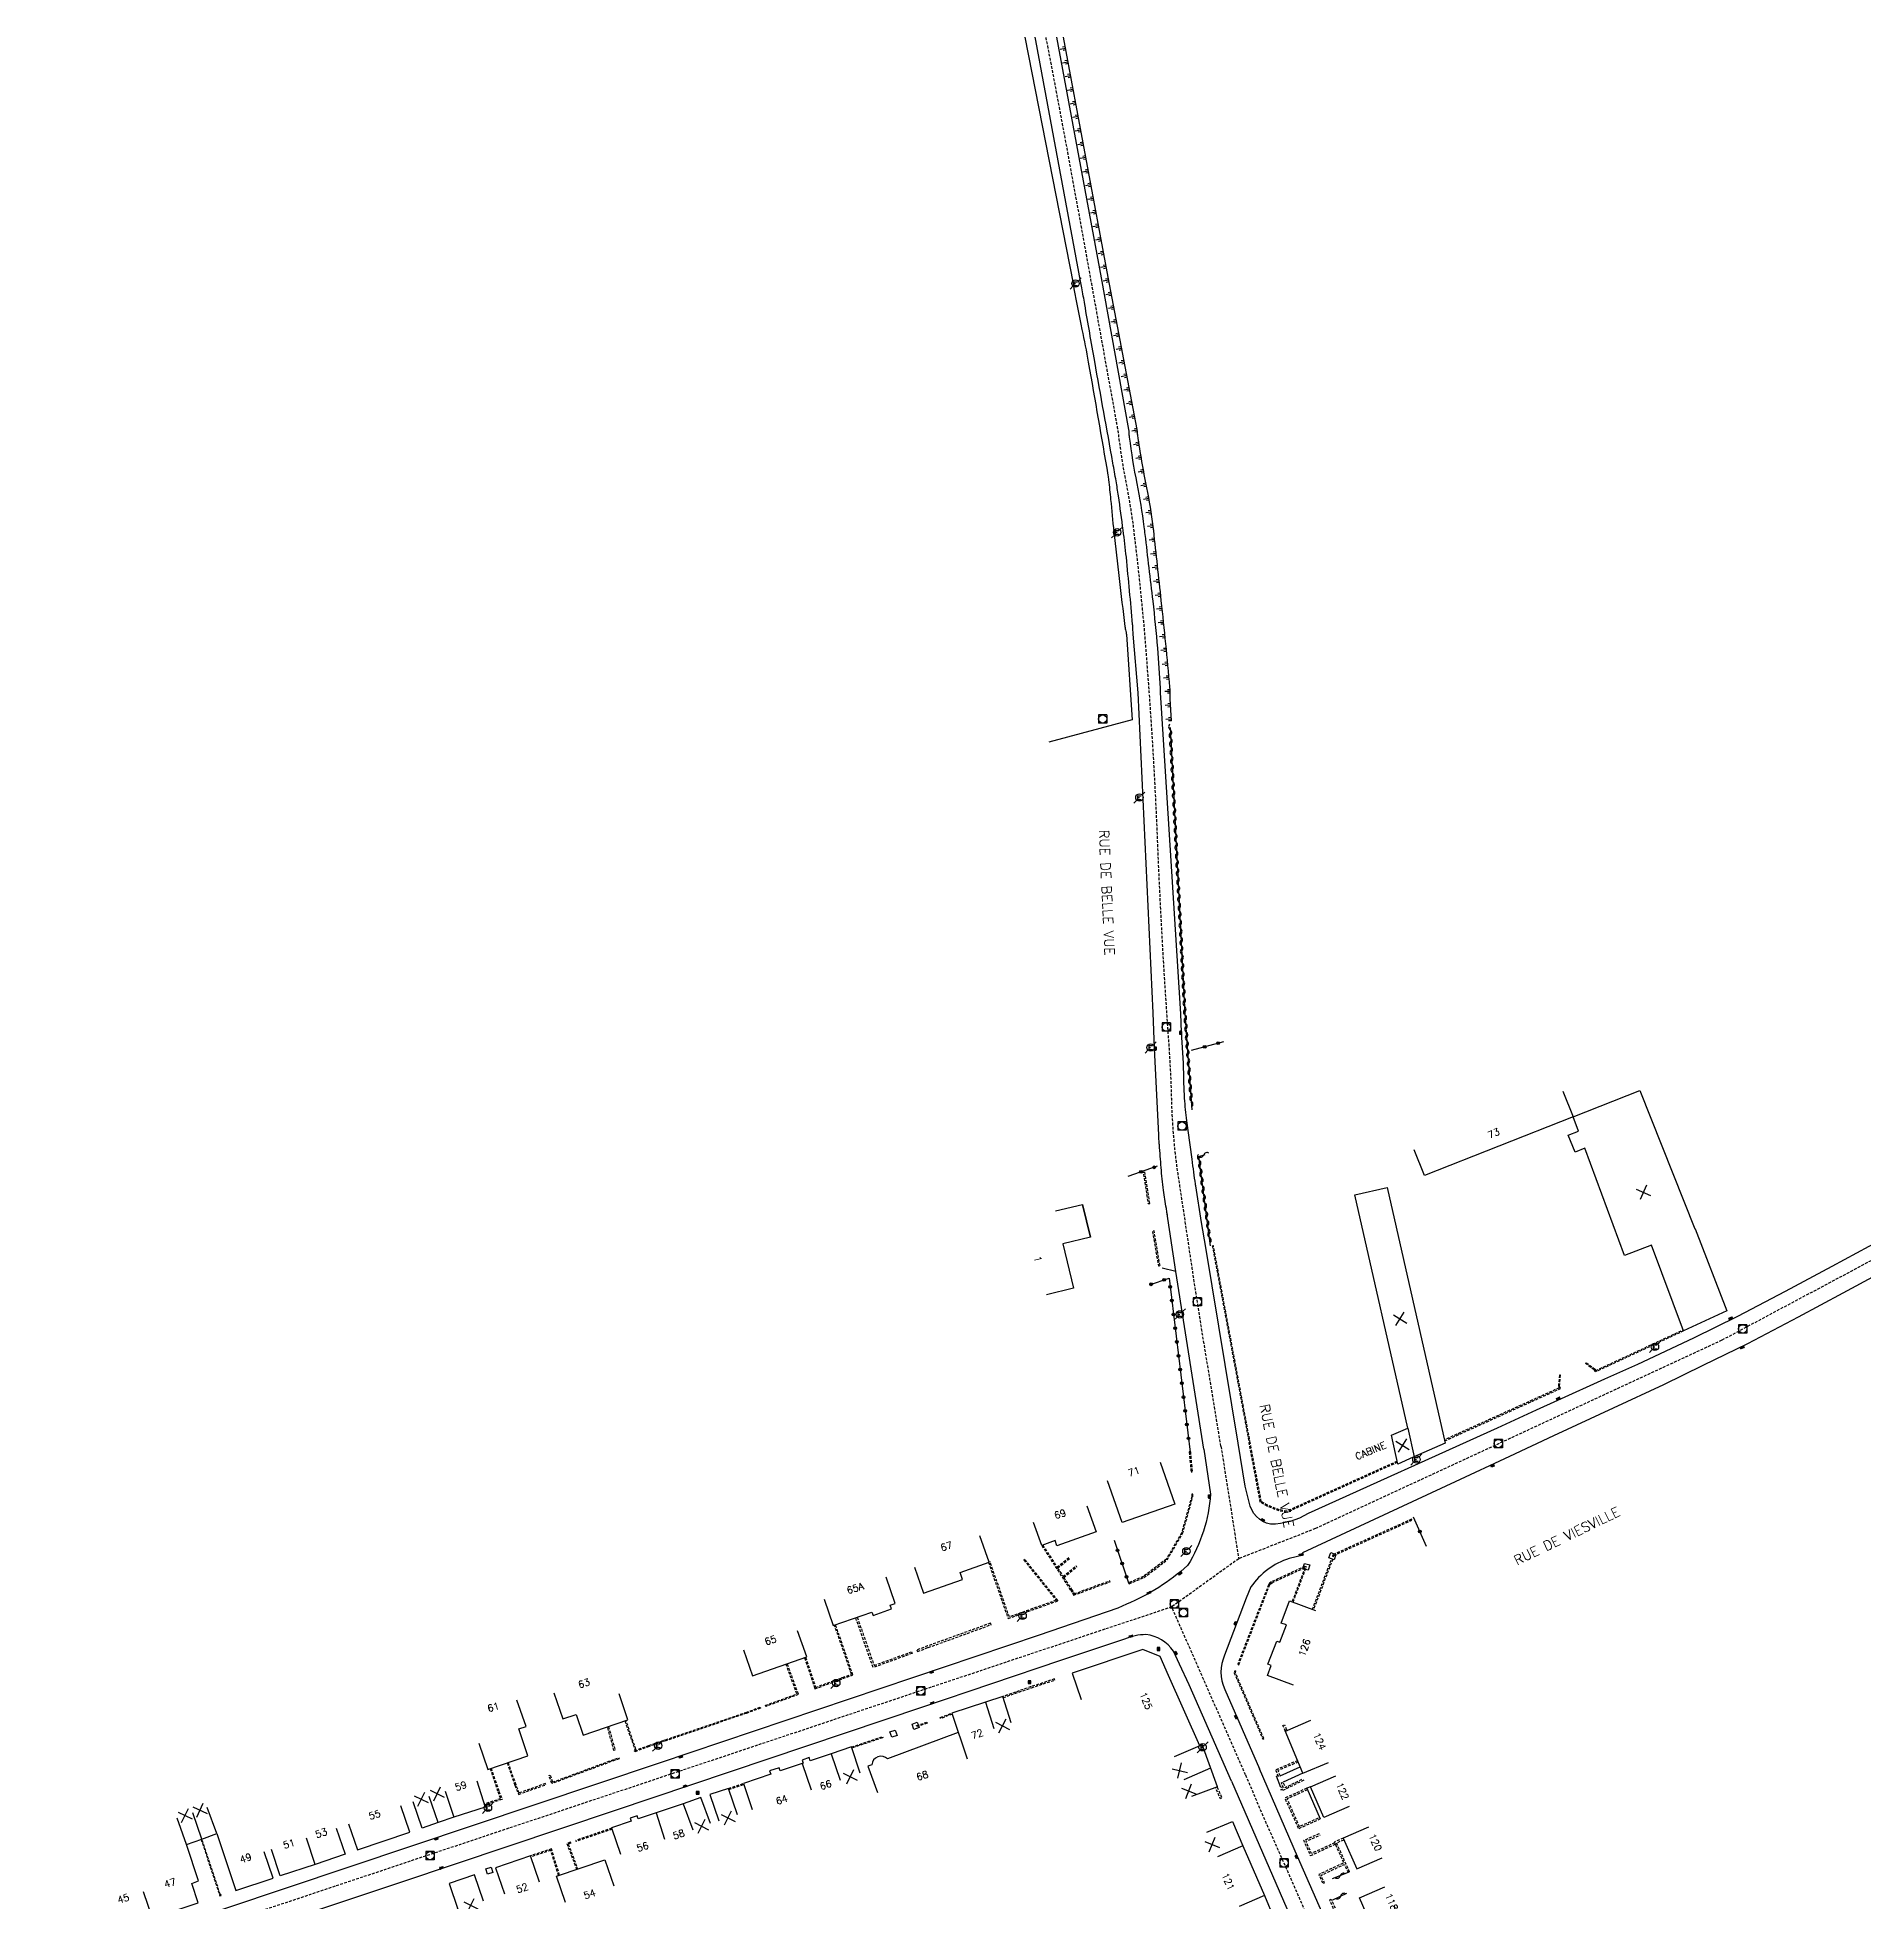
# Model space of a CAD drawing. Header units: millimetres. Extents: x 150000 to 151000, y 127999 to 129000.
# Drawn here: x 150264.2 to 150593.5, y 128663.8 to 129000 of the extents above; entities that cross this region are included whole.
import ezdxf
from ezdxf.enums import TextEntityAlignment as Align

# ---------------------------------------------------------------- set-up
doc = ezdxf.new("R2010")
doc.units = ezdxf.units.MM
doc.linetypes.add('DASHED', pattern=[0.75, 0.5, -0.25])
doc.layers.get('0').update_dxf_attribs({"linetype": 'CONTINUOUS'})
for name, color, linetype in [('W0001', 6, 'DASHED'), ('W0008', 7, 'CONTINUOUS'), ('W0017', 7, 'CONTINUOUS'), ('W0100', 7, 'CONTINUOUS'), ('W0112', 1, 'DASHED'), ('W0211', 2, 'CONTINUOUS'), ('W0310', 3, 'CONTINUOUS'), ('W0322', 7, 'CONTINUOUS'), ('W0330', 7, 'CONTINUOUS'), ('W0400', 7, 'CONTINUOUS'), ('W0420', 7, 'CONTINUOUS'), ('W0471', 7, 'CONTINUOUS'), ('W0984', 7, 'CONTINUOUS'), ('W0989', 7, 'CONTINUOUS'), ('W0991', 7, 'CONTINUOUS'), ('W1102', 7, 'CONTINUOUS')]:
    doc.layers.add(name, color=color, linetype=linetype)
doc.styles.get("Standard").update_dxf_attribs({"font": 'romans.shx', "width": 0.85})

# ---------------------------------------------------------------- blocks, each defined once
blk = doc.blocks.new('t991o')
at = {"color": 0, "linetype": 'Continuous'}
for p, q in [((-1, 1), (1, -1)), ((-1, -1), (1, 1))]:
    blk.add_line(p, q, dxfattribs=at)
blk = doc.blocks.new('t112o')
at = {"color": 0, "linetype": 'Continuous'}
for p, q in [((-0.5, 0.5), (0.5, 0.5)), ((-0.5, -0.5), (-0.5, 0.5)), ((0.5, 0.5), (0.5, -0.5)), ((0.5, -0.5), (-0.5, -0.5))]:
    blk.add_line(p, q, dxfattribs=at)
blk = doc.blocks.new('T471')
for p, q in [((-0.333334, 0.333334), (-0.333334, -0.333334)), ((-0.333334, 0.333334), (0.333334, 0.333334)), ((-0.333334, 0), (0, 0)), ((0.500001, 0.500001), (1.000002, 1.000002)), ((-0.500001, -0.500001), (-1.000002, -1.000002)), ((-0.333334, -0.333334), (0.333334, -0.333334))]:
    blk.add_line(p, q)
blk.add_ellipse((0, 0), major_axis=(0.471405, 0.471405), ratio=1, start_param=5.4977871438, end_param=11.780972451)
blk = doc.blocks.new('t322o')
at = {"color": 0, "linetype": 'Continuous'}
for radius in [0.25, 0.15]:
    blk.add_circle((0, 0), radius, dxfattribs=at)
blk = doc.blocks.new('t330o')
at = {"color": 0, "linetype": 'Continuous'}
for p, q in [((0.25, -0.25), (-0.25, 0.25)), ((-0.25, -0.25), (0.25, 0.25)), ((-0.25, 0.25), (-0.25, -0.25)), ((0.25, 0.25), (-0.25, 0.25)), ((0.25, -0.25), (0.25, 0.25)), ((-0.25, -0.25), (0.25, -0.25)), ((-0.25, -0.25), (-0.25, -0.25))]:
    blk.add_line(p, q, dxfattribs=at)
blk = doc.blocks.new('T400')
for p, q in [((-0.15, 0.3), (0.15, 0.3)), ((-0.15, -0.25), (-0.15, 0.3)), ((-0.15, 0.15), (0.15, 0.15)), ((-0.15, 0), (0.15, 0)), ((0.15, 0.3), (0.15, -0.25)), ((-0.15, -0.15), (0.15, -0.15)), ((-0.15, -0.25), (-0.15, -0.3)), ((-0.15, -0.3), (0.15, -0.3)), ((0.15, -0.3), (0.15, -0.25))]:
    blk.add_line(p, q)
blk = doc.blocks.new('T420')
for p, q in [((0.75, 0.75), (-0.75, 0.75)), ((-0.75, 0.75), (-0.75, -0.75)), ((0.75, 0.75), (0.75, -0.75)), ((0.75, -0.75), (-0.75, -0.75))]:
    blk.add_line(p, q)
blk.add_ellipse((0, 0), major_axis=(-0.53, 0.53), ratio=1, start_param=3.926991, end_param=10.210176)
blk = doc.blocks.new('t310o')
at = {"color": 0, "linetype": 'Continuous'}
for centre, start, end in [((-0.5, 0.38), 216.8699, 323.1304), ((0.5, -0.37), 36.8699, 143.1303)]:
    blk.add_arc(centre, 0.625, start, end, dxfattribs=at)
blk = doc.blocks.new('t211o')
at = {"color": 0, "linetype": 'Continuous'}
for p, q in [((-0.29, 0.5), (-0.29, 0)), ((0, 1), (0, 0)), ((0.29, 0.5), (0.29, 0))]:
    blk.add_line(p, q, dxfattribs=at)

msp = doc.modelspace()

# ---------------------------------------------------------------- linework, layer by layer
at = {"layer": 'W0001'}
for points in [[(150925.49, 129000), (150899.54, 128981.96), (150856.27, 128951.99), (150826.38, 128930.3), (150799.24, 128909.84), (150759.98, 128881.2), (150720.33, 128854.38), (150689.6, 128834.49), (150658.57, 128815.58), (150633.9, 128801.57), (150604.6, 128784.79), (150567.76, 128765.15), (150494.52, 128731.21), (150480.69, 128725.78), (150468.63, 128717.09), (150129.73, 128603.93)], [(150477.5, 128746.04), (150480.69, 128725.78)], [(150481.93, 128686.81), (150468.63, 128717.09)]]:
    msp.add_lwpolyline(points, dxfattribs=at)
at = {"layer": 'W0001', "flags": 128}
msp.add_lwpolyline([(150477.5, 128746.04, -0.000697), (150474.31, 128765.41, -0.003006), (150472.33, 128778.07, -0.000079), (150469.59, 128796.35, -0.004782), (150469.55, 128796.65, -0.006544), (150469.21, 128799.52, -0.006372), (150468.94, 128802.47, -0.012861), (150468.6, 128809.09, 0.010122), (150468.21, 128817.51, 0.000927), (150468, 128820.47, -0.00076), (150467.75, 128824.09, -0.006908), (150466.08, 128855.2, 0.008033), (150464.58, 128881.95, 0.000962), (150463.98, 128889.97, 0.00297), (150463.77, 128892.57, 0.001318), (150463.62, 128894.26, 0.000562), (150463.24, 128898.2, 0.003849), (150462.57, 128904.7, 0.003696), (150461.77, 128911.45, 0.01707), (150460.51, 128919.29, -0.016147), (150459.16, 128927.57, -0.003625), (150459.02, 128928.7, 0.015206), (150458.98, 128928.96, 0.000751), (150458.51, 128931.63, -0.000194), (150456.65, 128941.94, -0.00001), (150455.2, 128949.99, 0.000013), (150454.06, 128956.36, 0.001324), (150449.13, 128983.37, 0.002179), (150446.02, 128999.78, 0.000057), (150445.98, 129000, 0.000057)], format="xyb", dxfattribs=at)
msp.add_lwpolyline([(150481.93, 128686.81), (150484.56, 128680.58), (150494.57, 128657.93), (150499.42, 128646.64), (150506.57, 128630.5), (150509.82, 128622.69), (150514.76, 128610.71), (150520.48, 128597.04), (150522.95, 128590.54), (150528.28, 128575.83), (150533.24, 128562.18), (150534.54, 128558.27), (150536.1, 128553.46), (150537.66, 128548.64), (150539.48, 128542.26), (150542.21, 128532.5), (150549.61, 128501.92), (150566.78, 128431.67), (150570.54, 128416.31), (150575.48, 128395.11), (150576.52, 128385.74), (150575.86, 128372.99), (150574.17, 128365.96), (150572.86, 128361.93), (150565.95, 128343.71), (150531.51, 128253.45), (150501.75, 128175.93), (150497.67, 128164.76), (150493.89, 128155.13), (150490.24, 128145.77), (150487.89, 128140.69), (150483.85, 128134.45), (150479.68, 128128.46), (150470.95, 128118.97), (150439.04, 128091.27), (150424.83, 128079.64)], dxfattribs=at)
at = {"layer": 'W0008', "flags": 128}
for points in [[(150474.4, 128745.5), (150469.34, 128777.57), (150467.76, 128788.33), (150467.65, 128788.92, -0.015093), (150467.13, 128792.2, -0.012231), (150466.71, 128796.27, -0.000227), (150466.39, 128800.39, -0.001355), (150466.33, 128801.09, -0.005989), (150466.33, 128801.12, 0.00022), (150466.28, 128802.11), (150465.52, 128817.78), (150465.25, 128824.17), (150462.55, 128881.86), (150461.69, 128892.4, -0.012255), (150461.63, 128893.34, 0.013823), (150461.58, 128894.17, 0.003057), (150460.44, 128906.29, 0.007622), (150459.88, 128911.14, 0.003222), (150459.02, 128917.33, 0.00733), (150458.59, 128920.04, 0.001167), (150458.02, 128923.27, -0.000206), (150454.74, 128941.59, -0.00253), (150452.95, 128951.87, 0.008661), (150452.4, 128954.86), (150452.15, 128956.06), (150444.13, 128999.43), (150444.01, 129000)], [(150480.6, 128746.58), (150474.77, 128781.86), (150474.01, 128786.35), (150472.94, 128793, -0.005314), (150472.89, 128793.32, -0.000789), (150472.6, 128795.45, -0.000217), (150472.29, 128797.77, -0.000073), (150471.35, 128804.72, -0.01816), (150470.95, 128808.76, -0.013828), (150470.77, 128814.09), (150470.77, 128815.1), (150470.39, 128820.71), (150470.25, 128824.02), (150466.72, 128880.05), (150466.62, 128881.83), (150466.58, 128882.7, 0.009685), (150466.11, 128889.89, 0.008163), (150465.25, 128898.39, 0.000313), (150463.84, 128910.39, 0.00272), (150463.67, 128911.77, 0.016418), (150462.39, 128919.57, -0.01538), (150461.02, 128927.9, -0.033588), (150460.96, 128928.71, 0.045026), (150460.91, 128929.31), (150455.97, 128956.65), (150447.94, 129000)], [(150591.65, 128430.1), (150577.34, 128426.52), (150575.36, 128426.06, -0.064825), (150573.5, 128425.89, -0.129862), (150572.6, 128426.16, -0.047248), (150571.57, 128426.94, -0.056171), (150570.85, 128427.77, -0.057835), (150570.57, 128428.29, -0.033852), (150570.27, 128429.24), (150565.13, 128450.31), (150557.67, 128480.58), (150546.87, 128524.89), (150544.07, 128536.18), (150541.08, 128547.22), (150537.3, 128558.89), (150530.97, 128576.93), (150523.95, 128595.88), (150511.21, 128626.69), (150491.27, 128672.13), (150484.45, 128687.91)]]:
    msp.add_lwpolyline(points, format="xyb", dxfattribs=at)
for points in [[(150467.84, 128787.72), (150467.76, 128788.33)], [(150488.15, 128686.65), (150491.79, 128688.29)], [(150479.41, 128685.71), (150491.2, 128658.57)], [(150488.68, 128684.69), (150488.27, 128684.53), (150487.49, 128686.6), (150487.79, 128686.72)], [(150492.25, 128687.15), (150488.68, 128685.48)], [(150493.63, 128684.68), (150492.96, 128684.4), (150495.35, 128678.87)]]:
    msp.add_lwpolyline(points, dxfattribs=at)
at = {"layer": 'W0008'}
for points in [[(150598.7, 128784.48), (150587.58, 128778.43), (150579.19, 128773.93), (150570.57, 128769.42), (150562.68, 128765.51), (150552.6, 128760.8), (150546.64, 128758.14), (150538.15, 128754.3), (150534.33, 128752.56), (150527.29, 128749.34), (150493.24, 128733.94, -0.135231), (150486.41, 128731.98, -0.295593), (150482.58, 128735.96), (150481.88, 128738.87), (150480.6, 128746.58)], [(150601.84, 128780.27), (150589.6, 128773.62), (150581.55, 128769.34), (150572.38, 128764.53), (150564.32, 128760.58), (150557.23, 128757.13), (150548.2, 128752.91), (150537.45, 128747.91), (150529.49, 128744.19), (150519.7, 128739.63), (150492.21, 128726.82), (150492.33, 128726.41), (150489.8, 128725.82, 0.167369), (150482.9, 128720.69), (150482.06, 128718.68), (150478.16, 128708.4, 0.220245), (150478.2, 128702.23), (150484.45, 128687.91)], [(150474.4, 128745.5), (150475.61, 128737.44, -0.123416), (150471.48, 128724.57, -0.085381), (150460.46, 128717.57), (150458.92, 128716.86), (150444.71, 128712), (150376.23, 128688.95), (150297.89, 128662.67), (150204.83, 128631.55), (150201.36, 128630.42), (150199.75, 128629.96, -0.343342), (150197.31, 128631.07), (150196.68, 128632.25), (150196, 128634.49)], [(150479.41, 128685.71), (150471.74, 128703.07), (150470.05, 128706.77), (150468.93, 128709.11, 0.217083), (150463.97, 128712.11, 0.093008), (150460.12, 128711.29), (150458.49, 128710.76), (150448.57, 128707.41), (150423.71, 128699), (150368.13, 128680.34), (150329.8, 128667.51), (150300.15, 128657.63)]]:
    msp.add_lwpolyline(points, format="xyb", dxfattribs=at)
at = {"layer": 'W0017', "flags": 128}
msp.add_lwpolyline([(150469.34, 128777.57), (150466.9, 128778.13)], dxfattribs=at)
at = {"layer": 'W0100'}
for p, q in [((150562.88, 128785.21), (150562.97, 128785.24)), ((150414.79, 128715.56), (150418.1, 128716.75)), ((150417.85, 128717.39), (150418.8, 128717.73)), ((150337.65, 128683.91), (150339.26, 128679.17))]:
    msp.add_line(p, q, dxfattribs=at)
for points in [[(150539.11, 128810.08), (150540.95, 128805.43), (150514.18, 128794.84), (150512.34, 128799.49)], [(150562.97, 128785.24), (150568.65, 128770.45), (150560.86, 128766.83), (150555.12, 128782.28), (150550.23, 128780.44), (150543.05, 128799.78), (150541.31, 128799.03), (150540.1, 128802.15), (150541.92, 128802.83), (150540.95, 128805.43), (150553.02, 128810.19), (150562.88, 128785.21)], [(150466.52, 128743.16), (150469.16, 128735.61), (150459.71, 128732.29), (150457.07, 128739.83)], [(150453.3, 128735.33), (150454.98, 128730.62), (150447.94, 128728.12), (150447.61, 128729.04), (150445.2, 128728.19), (150443.73, 128732.32)], [(150422.24, 128724.27), (150423.91, 128719.56), (150430.93, 128722.05), (150430.49, 128723.31), (150435.72, 128725.17), (150434.05, 128729.88)], [(150406, 128718.47), (150407.63, 128713.75), (150414.57, 128716.14), (150414.79, 128715.56), (150418.1, 128716.75), (150417.85, 128717.39), (150418.8, 128717.73), (150417.14, 128722.44)], [(150490.55, 128703.01), (150485.87, 128704.75), (150486.54, 128706.56), (150485.96, 128706.78), (150487.55, 128710.94), (150488.13, 128710.73), (150489.28, 128713.84), (150488.35, 128714.19), (150489.85, 128718.21), (150494.53, 128716.47)], [(150391.42, 128709.37), (150393.07, 128704.65), (150402.84, 128708.07), (150401.19, 128712.79)], [(150476.9, 128684.66), (150474.08, 128692.27), (150473.66, 128692.06), (150468.07, 128704.74), (150466.56, 128708.14), (150463.43, 128709.44), (150450.7, 128705.13), (150452.3, 128700.39)], [(150357.26, 128701.63), (150358.87, 128696.9), (150361.29, 128697.72), (150362.56, 128693.99), (150370.61, 128696.72), (150369, 128701.45)], [(150343.75, 128692.54), (150345.37, 128687.81), (150352.58, 128690.28), (150350.92, 128695.1), (150352.24, 128695.55), (150350.61, 128700.28)], [(150439.68, 128696.17), (150438.17, 128700.94), (150435.03, 128699.94), (150428.99, 128697.94), (150431.73, 128689.71)], [(150412.49, 128687.11), (150410.9, 128691.85), (150407.26, 128690.63), (150403.47, 128689.35), (150403.26, 128689.97), (150402, 128689.5), (150402.2, 128688.92), (150402.04, 128688.86), (150398.04, 128687.52), (150397.84, 128688.11), (150396.14, 128687.53), (150396.34, 128686.94), (150391.42, 128685.29), (150393.01, 128680.55)], [(150343.35, 128685.75), (150344.89, 128680.99), (150339.26, 128679.17), (150336.43, 128678.21), (150333.51, 128677.21), (150331.9, 128681.94)], [(150390.34, 128679.63), (150388.76, 128684.38), (150385.4, 128683.26), (150386.98, 128678.51)], [(150320.23, 128678.02), (150321.84, 128673.29), (150331.29, 128676.5), (150329.68, 128681.23)], [(150385.51, 128678.08), (150383.76, 128682.77), (150380.58, 128681.58), (150375.67, 128679.96), (150372.46, 128678.88), (150372.27, 128679.44), (150371.01, 128679.01), (150371.2, 128678.46), (150367.67, 128677.28), (150369.26, 128672.54)], [(150269.96, 128661.2), (150271.58, 128656.47), (150277.62, 128658.55), (150284.9, 128660.99), (150293.15, 128663.73), (150291.98, 128667.26), (150293.23, 128667.71), (150291.02, 128674.29), (150293.81, 128675.25), (150296.51, 128676.26), (150299.94, 128665.96), (150306.65, 128668.19), (150305.06, 128672.94)], [(150318, 128677.24), (150319.62, 128672.51), (150314.23, 128670.67), (150307.91, 128668.6), (150306.36, 128673.35)], [(150354.69, 128667.51), (150353.06, 128672.24), (150346.77, 128670.08), (150348.39, 128665.35)], [(150359.35, 128663.83), (150357.73, 128668.56), (150366.42, 128671.53), (150368.04, 128666.8)], [(150344.55, 128664.06), (150342.96, 128668.8), (150338.36, 128667.26), (150339.96, 128662.64), (150321.58, 128656.15), (150319.92, 128660.87), (150310.48, 128657.54), (150303.06, 128655.01), (150304.67, 128650.28)]]:
    msp.add_lwpolyline(points, dxfattribs=at)
msp.add_lwpolyline([(150507.45, 128792.7), (150517.93, 128746.62), (150512.14, 128744.06), (150509.38, 128742.85), (150508.21, 128748.02), (150511.19, 128749.32), (150501.62, 128791.37)], close=True, dxfattribs=at)
at = {"layer": 'W0100', "flags": 128}
for points in [[(150447.7, 128788.47), (150452.55, 128789.65), (150453.99, 128783.74), (150448.98, 128782.52), (150450.92, 128774.55), (150446.06, 128773.37)], [(150453.99, 128783.74), (150452.55, 128789.65)], [(150492.27, 128687.13), (150489.07, 128694.77)], [(150489.1, 128694.7), (150493.68, 128696.7)], [(150492.25, 128687.15), (150496.88, 128689.07)], [(150476.9, 128684.66), (150472.21, 128682.93)], [(150500.61, 128681.14), (150496.02, 128679.15), (150493.63, 128684.68), (150498.22, 128686.67)], [(150474.96, 128676.48), (150479.56, 128678.43), (150481.43, 128674.03), (150485.34, 128665.09), (150488.85, 128656.66), (150484.24, 128654.74)], [(150504.11, 128677.42), (150499.53, 128675.42), (150501.96, 128669.86), (150506.54, 128671.87)], [(150509.46, 128661.16), (150504.89, 128659.14), (150502.45, 128664.64), (150507.02, 128666.66)]]:
    msp.add_lwpolyline(points, dxfattribs=at)
at = {"layer": 'W0100'}
msp.add_lwpolyline([(150430.15, 128694.46), (150417.41, 128689.69, 0.649366), (150414.57, 128688.62), (150413.86, 128688.36), (150415.62, 128683.67)], format="xyb", dxfattribs=at)
at = {"layer": 'W0112'}
for p, q in [((150475.93, 128782.19), (150476.13, 128782.23)), ((150475.93, 128782.19), (150482.58, 128746.57)), ((150482.78, 128746.61), (150476.13, 128782.23)), ((150471.98, 128745.05), (150471.78, 128745.03)), ((150471.78, 128745.03), (150472.1, 128741.39)), ((150471.98, 128745.05), (150472.3, 128741.4)), ((150472.3, 128741.4), (150472.1, 128741.39)), ((150447.95, 128724.27), (150450.22, 128726.1)), ((150448.06, 128724.1), (150450.35, 128725.95)), ((150449.04, 128722.58), (150451.48, 128724.54)), ((150449.15, 128722.41), (150451.6, 128724.39)), ((150388.76, 128684.38), (150391.42, 128685.29)), ((150388.82, 128684.19), (150391.48, 128685.1)), ((150360.31, 128674.5), (150360.24, 128674.69)), ((150367.69, 128677.21), (150361.21, 128675.02)), ((150361.21, 128675.02), (150361.27, 128674.83)), ((150367.76, 128677.02), (150361.27, 128674.83))]:
    msp.add_line(p, q, dxfattribs=at)
at = {"layer": 'W0112', "flags": 128}
for points in [[(150464.66, 128789.83), (150463.74, 128795.68), (150463.44, 128795.63), (150464.36, 128789.78)], [(150466.51, 128778.6), (150465.43, 128784.89), (150465.14, 128784.84), (150466.21, 128778.55)], [(150488.65, 128695.72), (150488.92, 128695.84), (150489.34, 128694.89), (150489.07, 128694.77)], [(150497.11, 128664.27), (150497.38, 128664.39), (150500.46, 128657.34), (150500.18, 128657.22)]]:
    msp.add_lwpolyline(points, close=True, dxfattribs=at)
at = {"layer": 'W0112'}
for points in [[(150560.86, 128766.83), (150544.96, 128759.44), (150544.75, 128759.83), (150543.21, 128760.95), (150543.33, 128761.11), (150544.9, 128759.97), (150545.04, 128759.7), (150560.79, 128767.01)], [(150517.84, 128747.02), (150538.7, 128756.46), (150538.51, 128756.87), (150538.69, 128758.86), (150538.69, 128758.86), (150538.69, 128758.86), (150538.49, 128758.88), (150538.31, 128756.84), (150538.43, 128756.56), (150517.79, 128747.22)], [(150509.31, 128743.16), (150489.39, 128734.14), (150487.99, 128734.39), (150485.82, 128735.24), (150484.59, 128735.98), (150482.58, 128746.57)], [(150509.23, 128743.34), (150489.37, 128734.35), (150488.05, 128734.58), (150485.91, 128735.42), (150484.77, 128736.1), (150482.78, 128746.61)], [(150445.2, 128728.19), (150450.39, 128720.11), (150450.74, 128719.68), (150450.92, 128719.2), (150457.6, 128721.66)], [(150445.39, 128728.25), (150447.95, 128724.27)], [(150435.59, 128725.12), (150439.14, 128714.99), (150448.13, 128718.2), (150442.1, 128725.7), (150441.95, 128725.57), (150447.8, 128718.29), (150439.36, 128715.28), (150435.87, 128725.22), (150435.72, 128725.17)], [(150493.98, 128716.67), (150497.46, 128725.77), (150497.64, 128725.7), (150494.17, 128716.6)], [(150448.06, 128724.1), (150449.04, 128722.58)], [(150449.15, 128722.41), (150450.55, 128720.23), (150450.92, 128719.78), (150451.04, 128719.46), (150457.53, 128721.84)], [(150490.52, 128717.96), (150492.89, 128724.32), (150492.61, 128724.4), (150486.62, 128721.63), (150486.28, 128721.43), (150486.07, 128721.08), (150480.51, 128706.75), (150480.69, 128706.67), (150486.25, 128721), (150486.43, 128721.28), (150486.71, 128721.45), (150492.63, 128724.19), (150490.33, 128718.03)], [(150411.94, 128715.24), (150414.98, 128706.55), (150421.74, 128709), (150421.84, 128708.72), (150414.8, 128706.16), (150411.66, 128715.14)], [(150402.45, 128707.93), (150404.3, 128702.34), (150407.96, 128703.66), (150411.16, 128704.83), (150408.03, 128713.88)], [(150402.64, 128708), (150404.43, 128702.6), (150407.89, 128703.85), (150410.91, 128704.95), (150407.84, 128713.82)], [(150424.63, 128710.05), (150422.69, 128709.34), (150422.8, 128709.06), (150424.73, 128709.77), (150436.07, 128713.88), (150435.96, 128714.16), (150424.63, 128710.05)], [(150399.29, 128706.83), (150401.32, 128701.29), (150395.48, 128699.17), (150395.41, 128699.36), (150401.06, 128701.41), (150399.1, 128706.76)], [(150438.24, 128700.75), (150443.34, 128702.53), (150447.58, 128703.91), (150447.51, 128704.1), (150443.27, 128702.72), (150438.17, 128700.94)], [(150429.06, 128697.75), (150426.98, 128696.99), (150426.91, 128697.18), (150428.99, 128697.94)], [(150367.12, 128695.53), (150368.28, 128691.28), (150368.09, 128691.23), (150366.92, 128695.48)], [(150370.06, 128696.53), (150371.86, 128691.37), (150372.05, 128691.44), (150370.25, 128696.6)], [(150410.9, 128691.84), (150416.49, 128693.7), (150416.56, 128693.51), (150410.97, 128691.65)], [(150345.75, 128687.94), (150347.16, 128683.82), (150347.66, 128682.52), (150344.7, 128681.56)], [(150345.94, 128688), (150347.35, 128683.89), (150347.92, 128682.39), (150344.76, 128681.37)], [(150348.86, 128689), (150350.25, 128684.94), (150350.9, 128683.3), (150355.79, 128685.06), (150355.72, 128685.25), (150351.01, 128683.55), (150350.44, 128685.01), (150349.05, 128689.07)], [(150293.68, 128675.2), (150297, 128665.2), (150296.97, 128665.19), (150297.03, 128665), (150297.3, 128665.09), (150297.23, 128665.28), (150297.14, 128665.25), (150293.82, 128675.25)], [(150360.24, 128674.69), (150359.6, 128674.45), (150361.36, 128669.8)], [(150360.31, 128674.5), (150359.86, 128674.33), (150361.55, 128669.87)], [(150358.3, 128668.75), (150356.82, 128673.46), (150353.06, 128672.24)], [(150358.11, 128668.69), (150356.69, 128673.21), (150353.12, 128672.05)]]:
    msp.add_lwpolyline(points, dxfattribs=at)
for points in [[(150460.94, 128721.28), (150463.61, 128722.38), (150467.8, 128725.57), (150470.58, 128730.34), (150472.43, 128737.01), (150472.44, 128737.39), (150472.24, 128737.4), (150472.23, 128737.04), (150470.4, 128730.42), (150467.65, 128725.71), (150463.51, 128722.56), (150460.86, 128721.46)], [(150497.78, 128726.18), (150497.84, 128726.36), (150511.92, 128732.72), (150511.84, 128732.9), (150497.68, 128726.51), (150497.59, 128726.24)], [(150485.23, 128693.36), (150480.09, 128705.24), (150480.19, 128705.48), (150480.01, 128705.56), (150479.87, 128705.24), (150485.04, 128693.28)], [(150394.51, 128698.84), (150391.94, 128697.9), (150377.44, 128692.97), (150374.44, 128691.95), (150371.87, 128690.99), (150371.8, 128691.17), (150374.38, 128692.13), (150377.37, 128693.16), (150391.87, 128698.08), (150394.44, 128699.02)], [(150424.48, 128696.33), (150424.54, 128696.14), (150422.68, 128695.52), (150422.62, 128695.71)], [(150369, 128689.73), (150356.89, 128685.25), (150356.4, 128686.71), (150356.59, 128686.77), (150357.02, 128685.51), (150368.93, 128689.92)]]:
    msp.add_lwpolyline(points, close=True, dxfattribs=at)
at = {"layer": 'W0112', "flags": 128}
for points in [[(150491.43, 128689.14), (150487.75, 128687.59), (150488.15, 128686.65), (150487.87, 128686.53), (150487.36, 128687.75), (150491.31, 128689.42)], [(150476.8, 128684.63), (150477.68, 128682.65), (150477.41, 128682.52), (150476.52, 128684.52)], [(150492.41, 128685.85), (150488.47, 128683.92), (150488.34, 128684.19), (150488.79, 128684.41), (150488.39, 128685.41), (150488.67, 128685.53), (150489.06, 128684.54), (150492.28, 128686.12)], [(150492.96, 128684.4), (150489, 128682.64), (150491.47, 128677.12), (150495.35, 128678.87)], [(150493.08, 128684.12), (150489.39, 128682.49), (150491.62, 128677.51), (150495.23, 128679.14)], [(150498.11, 128674.31), (150493.66, 128672.25), (150492.43, 128675), (150495.23, 128676.25)], [(150492.55, 128674.72), (150492.55, 128674.73)], [(150492.7, 128675.12), (150492.7, 128675.12)], [(150497.99, 128674.58), (150493.81, 128672.65), (150492.83, 128674.85), (150495.36, 128675.97)], [(150499.53, 128675.42), (150497.93, 128674.7), (150499.62, 128670.96), (150495.11, 128668.85), (150495.88, 128667.23), (150496.15, 128667.35), (150495.51, 128668.71), (150499.75, 128670.69), (150500.42, 128669.2), (150500.69, 128669.32), (150498.33, 128674.55), (150499.65, 128675.14)], [(150493.54, 128672.53), (150493.54, 128672.53)], [(150493.94, 128672.38), (150493.93, 128672.38)]]:
    msp.add_lwpolyline(points, dxfattribs=at)
at = {"layer": 'W0211', "flags": 128}
msp.add_lwpolyline([(150468.57, 128876.81), (150468.34, 128880.78), (150468.36, 128881.16, 0.033346), (150468.31, 128882.87, 0.003638), (150466.74, 128898.47, 0.000167), (150465.37, 128911.09, 0.002773), (150465.28, 128911.84, 0.020891), (150464.15, 128918.82, -0.015371), (150462.5, 128928.29, -0.018021), (150462.43, 128928.93, 0.029746), (150462.38, 128929.31), (150457.14, 128956.79), (150449.11, 129000)], format="xyb", dxfattribs=at)
at = {"layer": 'W0310', "flags": 128}
for points in [[(150468.32, 128875.6), (150470.99, 128824.05), (150471.48, 128817.34), (150472.26, 128806.7)], [(150475.62, 128782.18), (150473.49, 128798.25), (150474.67, 128798.65)], [(150500.42, 128669.2), (150497.53, 128668.07)], [(150497.66, 128664.32), (150500.18, 128665.48)]]:
    msp.add_lwpolyline(points, dxfattribs=at)
at = {"layer": 'W0322'}
for p, q in [((150512.15, 128733.31), (150514.48, 128728.04)), ((150458.23, 128729.1), (150460.86, 128721.46))]:
    msp.add_line(p, q, dxfattribs=at)
at = {"layer": 'W0322', "flags": 128}
for points in [[(150477.97, 128818.97), (150472.15, 128817.38)], [(150465.97, 128796.51), (150460.72, 128794.69)], [(150464.61, 128775.14), (150468.16, 128776.33), (150471.96, 128745)]]:
    msp.add_lwpolyline(points, dxfattribs=at)
at = {"layer": 'W0330', "flags": 128}
msp.add_lwpolyline([(150442.15, 129000), (150450.83, 128955.6), (150451, 128954.66, 0.007423), (150452.44, 128947.36, -0.009115), (150453.59, 128941.42, -0.000551), (150457.12, 128921.07, -0.013378), (150457.24, 128920.23, -0.006166), (150457.61, 128916.7, 0.003752), (150458.19, 128910.89, 0.002239), (150459.14, 128902.48, 0.002173), (150460.19, 128893.83, 0.031244), (150460.35, 128892.97, -0.045816), (150460.44, 128892.38), (150461.47, 128876.97), (150446.5, 128872.96)], format="xyb", dxfattribs=at)
at = {"layer": 'W1102'}
for p, q in [((150511.19, 128749.32), (150512.33, 128744.14)), ((150435.03, 128699.94), (150436.54, 128695.17)), ((150473.66, 128692.06), (150469.08, 128690.05)), ((150402.04, 128688.86), (150403.65, 128684.13)), ((150407.26, 128690.63), (150408.86, 128685.89)), ((150475.6, 128688.03), (150470.78, 128685.95)), ((150336.43, 128678.21), (150334.81, 128682.94)), ((150380.58, 128681.58), (150382.33, 128676.89)), ((150291.02, 128674.29), (150289.39, 128679.01)), ((150293.81, 128675.25), (150292.19, 128679.97)), ((150296.51, 128676.26), (150294.75, 128680.94)), ((150375.67, 128679.96), (150377.23, 128675.21)), ((150314.23, 128670.67), (150312.68, 128675.42)), ((150481.43, 128674.03), (150476.85, 128672.03)), ((150284.9, 128660.99), (150283.31, 128665.74)), ((150485.34, 128665.09), (150480.76, 128663.09))]:
    msp.add_line(p, q, dxfattribs=at)

# ---------------------------------------------------------------- block references
at = {"layer": 'W0112'}
for p, rotation in [((150492.89, 128724.32), 164.3067635742912), ((150497.59, 128726.24), 70.77581460743869), ((150418.47, 128694.25), 19.40497068499873), ((150422.45, 128695.66), 19.40497068499873), ((150345.63, 128669.55), 108.5484783943566)]:
    msp.add_blockref('t112o', p, dxfattribs=dict(at, rotation=rotation))
at = {"layer": 'W0211'}
for p, rotation in [((150449.47, 128998.06), 100.5319618431891), ((150449.93, 128995.6), 100.5319618431891), ((150450.39, 128993.14), 100.5319618431891), ((150450.84, 128990.68), 100.5319618431891), ((150451.3, 128988.22), 100.5319618431891), ((150451.76, 128985.77), 100.5319618431891), ((150452.21, 128983.31), 100.5319618431891), ((150452.67, 128980.85), 100.5319618431891), ((150453.13, 128978.39), 100.5319618431891), ((150453.58, 128975.94), 100.5319618431891), ((150454.04, 128973.48), 100.5319618431891), ((150454.5, 128971.02), 100.5319618431891), ((150454.96, 128968.56), 100.5319618431891), ((150455.41, 128966.1), 100.5319618431891), ((150455.87, 128963.65), 100.5319618431891), ((150456.33, 128961.19), 100.5319618431891), ((150456.78, 128958.73), 100.5319618431891), ((150457.24, 128956.27), 100.7970732562759), ((150457.71, 128953.82), 100.7970732562759), ((150458.18, 128951.36), 100.7970732562759), ((150458.65, 128948.91), 100.7970732562759), ((150459.12, 128946.45), 100.7970732562759), ((150459.58, 128943.99), 100.7970732562759), ((150460.05, 128941.54), 100.7970732562759), ((150460.52, 128939.08), 100.7970732562759), ((150460.99, 128936.63), 100.7970732562759), ((150461.46, 128934.17), 100.7970732562759), ((150461.93, 128931.72), 100.7970732562759), ((150462.39, 128929.26), 99.81409510344734), ((150462.72, 128926.78), 98.67047719791337), ((150463.12, 128924.31), 99.58666216860026), ((150463.56, 128921.85), 100.5028471392871), ((150464.03, 128919.4), 101.419032109974), ((150464.51, 128916.94), 100.3390088431871), ((150464.93, 128914.48), 98.64731614598594), ((150465.27, 128912), 96.95562344878486), ((150465.54, 128909.52), 96.20660980727388), ((150465.81, 128907.03), 96.1990888830194), ((150466.08, 128904.55), 96.19156795876498), ((150466.35, 128902.06), 96.18404703451048), ((150466.62, 128899.58), 96.17652611025608), ((150466.89, 128897.09), 96.09928030423063), ((150467.15, 128894.6), 95.96634979660753), ((150467.41, 128892.12), 95.83341928898446), ((150467.66, 128889.63), 95.70048878136137), ((150467.9, 128887.14), 95.56755827373826), ((150468.14, 128884.65), 95.43462776611513), ((150468.36, 128882.16), 92.1844740004308), ((150468.41, 128879.67), 93.27998950341276), ((150468.55, 128877.17), 93.27998950341276)]:
    msp.add_blockref('t211o', p, dxfattribs=dict(at, rotation=rotation))
at = {"layer": 'W0310'}
for p, rotation in [((150468.34, 128875.22), 272.9595337483044), ((150468.42, 128873.66), 272.9595337483044), ((150468.5, 128872.1), 272.9595337483044), ((150468.58, 128870.55), 272.9595337483044), ((150468.67, 128868.99), 272.9595337483044), ((150468.75, 128867.43), 272.9595337483044), ((150468.83, 128865.87), 272.9595337483044), ((150468.91, 128864.32), 272.9595337483044), ((150468.99, 128862.76), 272.9595337483044), ((150469.07, 128861.2), 272.9595337483044), ((150469.15, 128859.64), 272.9595337483044), ((150469.23, 128858.08), 272.9595337483044), ((150469.31, 128856.53), 272.9595337483044), ((150469.39, 128854.97), 272.9595337483044), ((150469.47, 128853.41), 272.9595337483044), ((150469.55, 128851.85), 272.9595337483044), ((150469.63, 128850.29), 272.9595337483044), ((150469.71, 128848.74), 272.9595337483044), ((150469.79, 128847.18), 272.9595337483044), ((150469.87, 128845.62), 272.9595337483044), ((150469.95, 128844.06), 272.9595337483044), ((150470.03, 128842.5), 272.9595337483044), ((150470.12, 128840.95), 272.9595337483044), ((150470.2, 128839.39), 272.9595337483044), ((150470.28, 128837.83), 272.9595337483044), ((150470.36, 128836.27), 272.9595337483044), ((150470.44, 128834.71), 272.9595337483044), ((150470.52, 128833.16), 272.9595337483044), ((150470.6, 128831.6), 272.9595337483044), ((150470.68, 128830.04), 272.9595337483044), ((150470.76, 128828.48), 272.9595337483044), ((150470.84, 128826.93), 272.9595337483044), ((150470.92, 128825.37), 272.9595337483044), ((150471.01, 128823.81), 274.1565618195924), ((150471.12, 128822.25), 274.1565618195924), ((150471.23, 128820.7), 274.1565618195924), ((150471.35, 128819.14), 274.1565618195924), ((150471.46, 128817.59), 274.1565618195924), ((150471.57, 128816.03), 274.213267302546), ((150471.69, 128814.47), 274.213267302546), ((150471.8, 128812.92), 274.213267302546), ((150471.92, 128811.36), 274.213267302546), ((150472.03, 128809.81), 274.213267302546), ((150472.15, 128808.25), 274.213267302546), ((150473.57, 128797.65), 97.56234806002144), ((150474.39, 128798.56), 18.72563017601807), ((150473.77, 128796.1), 97.56234806002144), ((150473.98, 128794.56), 97.56234806002144), ((150474.18, 128793.01), 97.56234806002144), ((150474.39, 128791.46), 97.56234806002144), ((150474.6, 128789.92), 97.56234806002144), ((150474.8, 128788.37), 97.56234806002144), ((150475.01, 128786.82), 97.56234806002144), ((150475.21, 128785.28), 97.56234806002144), ((150475.42, 128783.73), 97.56234806002144), ((150498.98, 128668.64), 201.2913573745473), ((150499.08, 128664.97), 24.83992071828557)]:
    msp.add_blockref('t310o', p, dxfattribs=dict(at, rotation=rotation))
at = {"layer": 'W0322'}
for p, rotation in [((150476.98, 128818.7), 195.2818895605064), ((150474.56, 128818.04), 195.2818895605064), ((150463.08, 128795.51), 199.0635927095732), ((150465.45, 128796.32), 199.0635927095732), ((150464.9, 128775.24), 18.46168758269345), ((150467.27, 128776.03), 18.46168758269345), ((150468.35, 128774.78), 276.9132904674742), ((150468.65, 128772.3), 276.9132904674742), ((150468.95, 128769.82), 276.9132904674742), ((150469.25, 128767.33), 276.9132904674742), ((150469.55, 128764.85), 276.9132904674742), ((150469.86, 128762.37), 276.9132904674742), ((150470.16, 128759.89), 276.9132904674742), ((150470.46, 128757.41), 276.9132904674742), ((150470.76, 128754.92), 276.9132904674742), ((150471.06, 128752.44), 276.9132904674742), ((150471.36, 128749.96), 276.9132904674742), ((150471.66, 128747.48), 276.9132904674742)]:
    msp.add_blockref('t322o', p, dxfattribs=dict(at, rotation=rotation))
for p in [(150513.32, 128730.67), (150458.85, 128727.29), (150459.67, 128724.91), (150460.49, 128722.52)]:
    msp.add_blockref('t322o', p, dxfattribs=at)
at = {"layer": 'W0330'}
for p in [(150466.24, 128709.51), (150442.98, 128703.53), (150383.18, 128683.59)]:
    msp.add_blockref('t330o', p, dxfattribs=at)
at = {"layer": 'W0400'}
for p, rotation in [((150470.24, 128820.56), 180.01611), ((150465.65, 128817.75), 0.01611000000001361), ((150569.37, 128769.1), 115.8623024453094), ((150569.37, 128769.11), 295.5127462505885), ((150571.44, 128763.85), 116.6723558020599), ((150571.44, 128763.85), 295.549177732026), ((150538.29, 128754.64), 114.7996296554275), ((150526.47, 128742.53), 112.1047059094254), ((150475.4, 128736.99), 355.8223944307835), ((150485.05, 128732.75), 60.39548763664687), ((150491.93, 128726.51), 103.3662238067478), ((150470.17, 128723.12), 130.29863623634), ((150464.55, 128719.64), 114.6406898317367), ((150461.29, 128711.81), 106.6973759983023), ((150480.12, 128714.16), 341.2566497184197), ((150469.34, 128708.77), 26.10197600545687), ((150425.36, 128705.35), 108.979982395083), ((150425.5, 128699.79), 109.15964064866), ((150480.22, 128697.27), 23.67345645931212), ((150380.17, 128690.09), 108.2399831282453), ((150380.9, 128684.76), 289.0579201920157), ((150336.07, 128675.27), 109.7412843860492), ((150491.12, 128672.04), 204.4109852542985), ((150336.99, 128670.07), 289.6223057650553)]:
    msp.add_blockref('T400', p, dxfattribs=dict(at, rotation=rotation))
at = {"layer": 'W0420'}
for p, rotation in [((150456.18, 128877.14), 0.01610999999998612), ((150467.64, 128821.6), 0.01610999999998612), ((150470.47, 128803.75), 0.01610999999998612), ((150473.21, 128772.08), 0.01610999999998612), ((150488.83, 128670.95), 359.96724)]:
    msp.add_blockref('T420', p, dxfattribs=dict(at, rotation=rotation))
for p in [(150571.55, 128767.21), (150527.48, 128746.54), (150469.11, 128717.61), (150470.73, 128716.05), (150423.37, 128701.95), (150379.1, 128686.99), (150334.94, 128672.26)]:
    msp.add_blockref('T420', p, dxfattribs=at)
at = {"layer": 'W0471'}
for p, rotation in [((150451.29, 128955.62), 0.01610999999998612), ((150458.78, 128910.78), 0.01610999999998612), ((150462.8, 128862.97), 0.01610999999998612), ((150464.82, 128817.92), 0.01610999999998612), ((150470.08, 128769.82), 0.01610999999998612), ((150474.19, 128691.79), 359.96724)]:
    msp.add_blockref('T471', p, dxfattribs=dict(at, rotation=rotation))
for p in [(150555.71, 128763.97), (150512.72, 128743.67), (150471.26, 128727.15), (150441.74, 128715.48), (150408.16, 128703.37), (150376.05, 128692.08), (150345.38, 128680.88)]:
    msp.add_blockref('T471', p, dxfattribs=at)
at = {"layer": 'W0991'}
for p, rotation in [((150553.63, 128791.82), 291.5228457795729), ((150509.78, 128769), 12.81852939422909), ((150510.22, 128746.19), 12.81852939422909), ((150438.11, 128695.67), 17.56772138983147), ((150410.68, 128686.5), 18.58618821343632), ((150470.06, 128687.59), 31.87690944989308), ((150336.23, 128683.42), 18.87943312911387), ((150471.67, 128683.9), 23.4935351018188), ((150293.47, 128680.46), 20.62833216321824), ((150333.36, 128682.44), 18.85188588731726), ((150290.79, 128679.49), 18.97172315542928), ((150383.89, 128677.56), 17.78109094960442), ((150388.66, 128679.07), 18.42047841375576), ((150475.9, 128674.26), 23.02815737118113), ((150342.28, 128663.3), 18.56578087719187)]:
    msp.add_blockref('t991o', p, dxfattribs=dict(at, rotation=rotation))

# ---------------------------------------------------------------- texts
at = {"layer": 'W0984'}
for s, rotation, p in [('73', 22.6617, (150526.65, 128802.46)), ('1', 283.67, (150444.5, 128779.78)), ('CABINE', 22.6617, (150504.47, 128745.24)), ('71', 17.692, (150461.8, 128741.49)), ('69', 17.692, (150448.51, 128733.83)), ('67', 17.692, (150428.01, 128728.02)), ('65A', 17.692, (150411.57, 128720.46)), ('65', 17.692, (150396.31, 128711.08)), ('126', 71.2538, (150492.54, 128709.74)), ('63', 17.692, (150362.7, 128703.32)), ('125', 292.1514, (150463.99, 128700.16)), ('61', 17.692, (150346.34, 128699.03)), ('72', 18.4584, (150433.55, 128694.18)), ('124', 292.7352, (150495.28, 128692.88)), ('59', 17.692, (150340.5, 128684.83)), ('66', 18.4584, (150406.25, 128685)), ('68', 18.4584, (150423.67, 128686.69)), ('122', 293.393, (150499.41, 128683.9)), ('64', 18.4584, (150398.33, 128682.33)), ('55', 17.692, (150324.96, 128679.63)), ('51', 17.692, (150309.52, 128674.39)), ('53', 17.692, (150315.34, 128676.33)), ('56', 18.4584, (150373.26, 128673.85)), ('58', 18.4584, (150379.76, 128676.1)), ('120', 293.6877, (150505.32, 128674.65)), ('49', 17.692, (150301.71, 128671.82)), ('47', 17.692, (150288.07, 128667.33)), ('121', 293.5962, (150478.79, 128667.59)), ('45', 17.692, (150279.66, 128664.51)), ('52', 18.4584, (150351.54, 128666.43)), ('54', 18.4584, (150363.7, 128665.32)), ('118', 293.9319, (150508.24, 128663.91))]:
    msp.add_text(s, height=1.25, rotation=rotation, dxfattribs=at).set_placement(p, align=Align.MIDDLE)
at = {"layer": 'W0989'}
for s, rotation, p in [('RUE DE BELLE VUE', 272.6816, (150456.93, 128845.85)), ('RUE DE BELLE VUE', 281.3857, (150487.56, 128742.51)), ('RUE DE VIESVILLE', 25.8138, (150539.84, 128729.89))]:
    msp.add_text(s, height=1.75, rotation=rotation, dxfattribs=at).set_placement(p, align=Align.MIDDLE)

doc.saveas('drawing.dxf')
